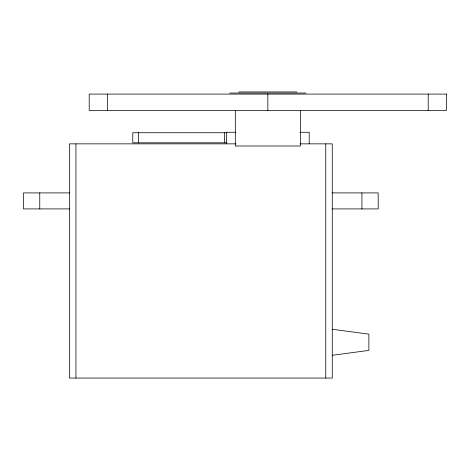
<?xml version="1.0" encoding="UTF-8"?>
<svg xmlns="http://www.w3.org/2000/svg" width="470" height="470" viewBox="0 0 470 470"><rect width="100%" height="100%" fill="white"/><g stroke="black" fill="none" stroke-linecap="round" stroke-linejoin="round"><path stroke-width="0.7" d="M332.261 355.291L368.885 350.409L368.885 334.147L332.261 329.27M238.707 91.938L296.999 91.938M229.701 93.048L306.011 93.048M235.746 132.276L226.493 132.276L226.493 143.855M299.96 132.276L309.213 132.276L309.213 143.855M226.969 132.728L132.775 132.728L132.775 142.815L226.969 142.815M235.981 143.855L69.431 143.855L69.431 378.062L332.261 378.062L332.261 143.855L299.96 143.855M69.431 192.906L23.5 192.906L23.5 208.915L69.431 208.915M332.261 192.906L378.191 192.906L378.191 208.915L332.261 208.915M428.205 94.088L428.205 110.415M361.923 192.906L361.923 208.915M325.757 143.855L325.757 378.062M300.383 110.415L300.383 146L235.323 146L235.323 110.415M267.853 94.088L267.853 110.415M224.601 132.728L224.601 142.815M138.609 132.728L138.609 142.815M107.507 94.088L107.507 110.415M75.934 143.855L75.934 378.062M39.762 192.906L39.762 208.915M446.5 94.088L89.206 94.088L89.206 110.415L446.5 110.415L446.5 94.088"/></g></svg>
